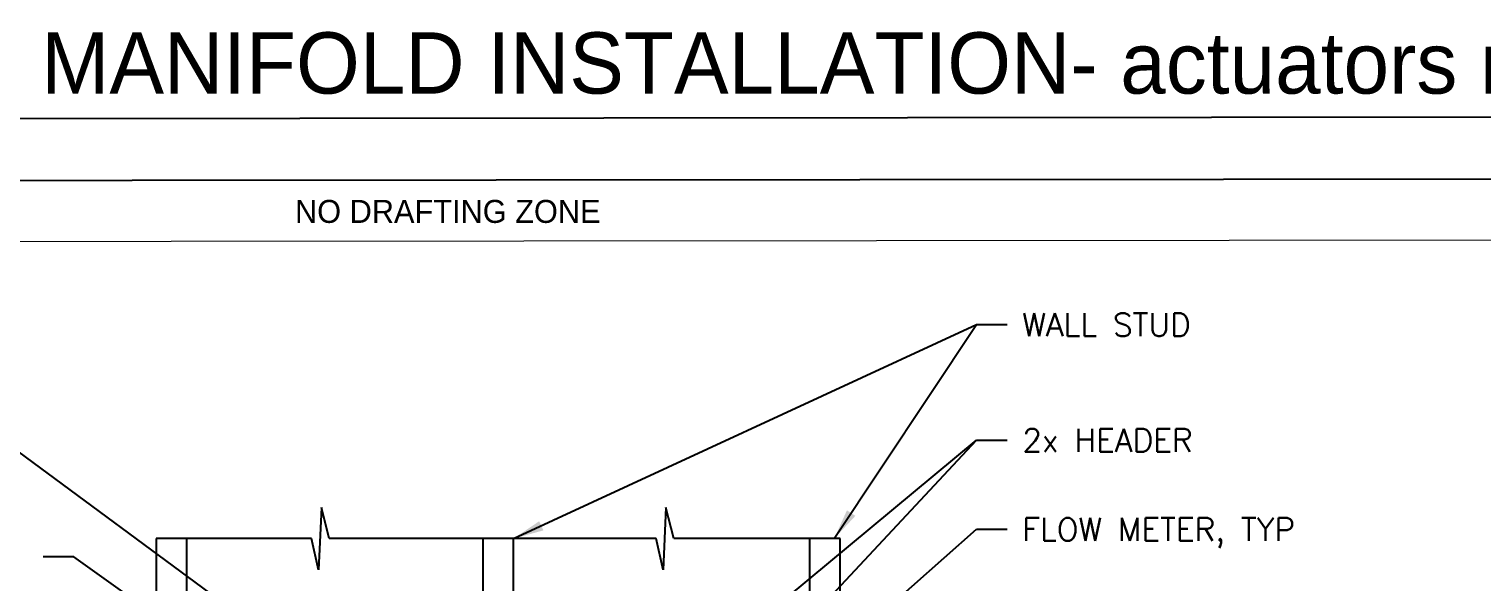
# Paper-space layout 'M&T INST' of a CAD drawing. Header units: inches. Extents: x 0.2 to 34.4, y 0.5 to 23.
# Drawn here: x 13.62 to 21.03, y 6.58 to 9.4 of the extents above; entities that cross this region are included whole.
import ezdxf

# ---------------------------------------------------------------- set-up
doc = ezdxf.new("R2010")
doc.units = ezdxf.units.IN
doc.header["$MEASUREMENT"] = 0
doc.layers.add('B_Dimensions', color=5, linetype='Continuous', lineweight=13)
for name, color, linetype in [('D_DT2', 7, 'Continuous'), ('D_DTTXT', 7, 'Continuous'), ('D_FRAMING', 84, 'Continuous'), ('D_LABEL', 255, 'Continuous'), ('Title Block', 7, 'Continuous')]:
    doc.layers.add(name, color=color, linetype=linetype)
doc.styles.add('BANK', font='bgothl.ttf')
doc.styles.add('SIMPLEX', font='simplex.shx', dxfattribs={"height": 0.09375})
doc.styles.get("Standard").update_dxf_attribs({"font": 'arial.ttf'})
doc.dimstyles.get("Standard").update_dxf_attribs({"dimtxt": 4, "dimasz": 6, "dimexe": 0.18, "dimexo": 0.0625, "dimgap": 0.09, "dimtad": 0, "dimtih": 1, "dimtoh": 1, "dimdec": 4, "dimzin": 0, "dimdsep": 46, "dimlunit": 4, "dimtxsty": 'Standard', "dimcen": 0.09, "dimadec": 0, "dimazin": 0, "dimtfac": 1, "dimtdec": 4, "dimtofl": 0, "dimtmove": 0, "dimatfit": 3, "dimfxl": 1, "dimtolj": 1, "dimtzin": 0, "dimarcsym": 0})

# ---------------------------------------------------------------- blocks, each defined once
blk = doc.blocks.new('MULTI MANIFOLD')
at = {"layer": 'B_Dimensions', "color": 0}
blk.add_lwpolyline([(-7.91247, -5.94031), (7.91247, -5.92497), (7.91247, -0.38053), (-7.91247, -0.39587)], close=True, dxfattribs=at)
at = {"layer": 'D_DT2', "ltscale": 12}
for p, q in [((-4.42209, -1.47856), (-4.43355, -1.73283)), ((-4.38961, -1.60519), (-4.42209, -1.47856)), ((-3.01632, -1.47856), (-3.02778, -1.73283)), ((-2.98384, -1.60519), (-3.01632, -1.47856)), ((-4.46221, -1.60519), (-5.09645, -1.60519)), ((-4.43355, -1.73283), (-4.46221, -1.60519)), ((-3.05644, -1.60519), (-4.38961, -1.60519)), ((-3.02778, -1.73283), (-3.05644, -1.60519)), ((-2.30478, -1.60519), (-2.98384, -1.60519))]:
    blk.add_line(p, q, dxfattribs=at)
at = {"layer": 'D_DTTXT'}
for p, q in [((-1.74951, -0.73215), (-1.62451, -0.73215)), ((-1.74951, -1.20296), (-1.62451, -1.20296)), ((-1.74951, -1.56717), (-1.62451, -1.56717)), ((-5.4322, -1.67947), (-5.5572, -1.67947))]:
    blk.add_line(p, q, dxfattribs=at)
at = {"layer": 'D_FRAMING', "ltscale": 12}
for p, q in [((-5.09645, -1.60519), (-5.09645, -4.33973)), ((-4.97145, -4.33973), (-4.97145, -1.60519)), ((-3.76311, -1.60519), (-3.76311, -2.21473)), ((-3.63811, -2.21473), (-3.63811, -1.60519)), ((-2.42978, -1.60519), (-2.42978, -4.33973)), ((-2.30478, -4.33973), (-2.30478, -1.60519))]:
    blk.add_line(p, q, dxfattribs=at)
at = {"layer": 'D_LABEL', "color": 0}
blk.add_line((-7.912, 0.10706), (7.9264, 0.1224), dxfattribs=at)
at = {"layer": 'Defpoints'}
blk.add_lwpolyline([(8.16247, -6.17497), (-8.16247, -6.19031), (-8.16247, -0.14587), (8.16247, -0.13053)], close=True, dxfattribs=at)
at = {"layer": 'D_DTTXT', "char_height": 0.09375, "width": 2.25, "attachment_point": 1, "style": 'SIMPLEX'}
for s, insert in [('WALL STUD', (-1.56201, -0.68587)), ('2x HEADER', (-1.56201, -1.15667)), ('FLOW METER, TYP', (-1.56201, -1.52088))]:
    blk.add_mtext(s, dxfattribs=dict(at, insert=insert))
at = {"layer": 'D_LABEL', "color": 0, "insert": (-7.68303, 0.29764), "char_height": 0.2500312, "attachment_point": 4, "style": 'BANK'}
blk.add_mtext('MULTI ZONE MANIFOLD INSTALLATION- actuators required', dxfattribs=at)
at = {"layer": 'Defpoints', "insert": (-3.90632, -0.27087), "char_height": 0.09375, "attachment_point": 5, "style": 'BANK'}
blk.add_mtext('NO DRAFTING ZONE', dxfattribs=at)
at = {"layer": 'D_DTTXT'}
for points in [[(-3.63811, -1.60519), (-1.74951, -0.73215)], [(-2.3297, -1.60519), (-1.74951, -0.73215)], [(-3.93479, -2.52212), (-5.8739, -1.09066)], [(-3.03526, -2.27092), (-1.74951, -1.20296)], [(-2.85432, -2.38758), (-1.74951, -1.20296)], [(-2.91015, -2.59316), (-1.74951, -1.56717)], [(-3.93202, -2.74817), (-5.4322, -1.67947)]]:
    blk.add_leader(points, dimstyle='Standard', override={"dimasz": 0.125}, dxfattribs=at)

psp = doc.layouts.new('M&T INST')

# ---------------------------------------------------------------- block references
at = {"layer": 'Title Block', "xscale": 1.25, "yscale": 1.25, "zscale": 1.25}
psp.add_blockref('MULTI MANIFOLD', (20.6412, 8.8033), dxfattribs=at)

doc.saveas('drawing.dxf')
